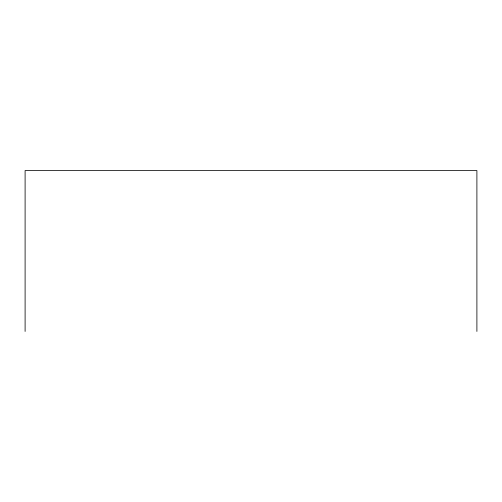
<?xml version="1.0" encoding="UTF-8"?>
<svg xmlns="http://www.w3.org/2000/svg" width="502" height="502" viewBox="0 0 502 502"><rect width="100%" height="100%" fill="white"/><g stroke="black" fill="none" stroke-linecap="round" stroke-linejoin="round"><path stroke-width="0.75" d="M476.9 331.439L476.9 170.561L25.1 170.561L25.1 331.439"/></g></svg>
